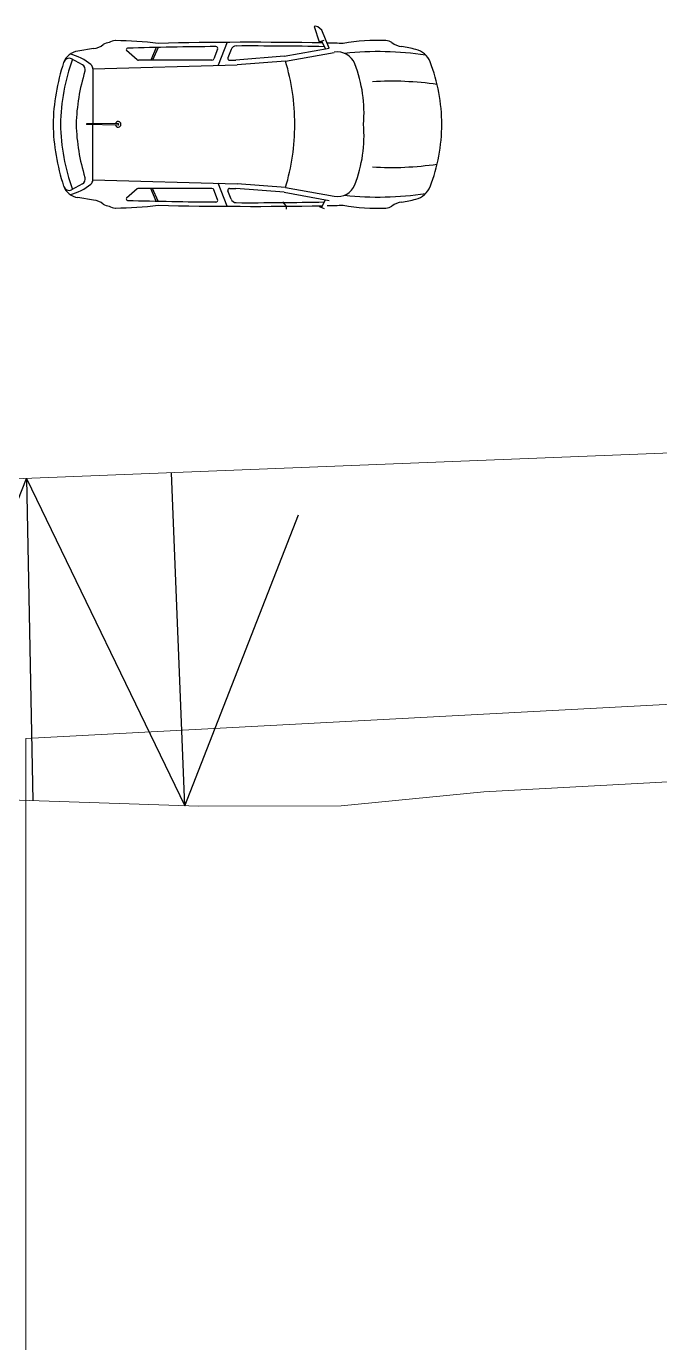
# Model space of a CAD drawing. Header units: millimetres. Extents: x 348 to 2201, y 118 to 1049.
# Drawn here: x 881.48 to 887.52, y 702.65 to 715.22 of the extents above; entities that cross this region are included whole.
import ezdxf

# ---------------------------------------------------------------- set-up
doc = ezdxf.new("R2010")
doc.units = ezdxf.units.MM
for name, color, linetype, lineweight in [('100_SIST_VIARIO_MEIO_FIO', 1, 'Continuous', 18), ('604_CURVA_INTERM', 7, 'Continuous', 18), ('PA6_TERRENO', 6, 'Continuous', 18)]:
    doc.layers.add(name, color=color, linetype=linetype, lineweight=lineweight)

msp = doc.modelspace()

# ---------------------------------------------------------------- linework, layer by layer
at = {"linetype": 'ByBlock'}
for p, q in [((884.236, 715.218), (884.226, 715.216)), ((884.226, 715.216), (884.274, 715.068)), ((884.26, 715.213), (884.236, 715.218)), ((884.297, 715.18), (884.26, 715.213)), ((883.395, 715.065), (883.309, 714.846)), ((884.274, 715.068), (884.32, 715.084)), ((884.295, 715.075), (884.332, 715.002)), ((884.368, 715.009), (884.297, 715.18)), ((882.118, 715.006), (881.968, 714.981)), ((882.534, 714.899), (882.434, 714.988)), ((882.717, 715.014), (882.664, 714.895)), ((882.735, 715.016), (882.681, 714.895)), ((883.302, 715), (883.266, 714.906)), ((883.432, 714.996), (883.401, 714.916)), ((883.939, 714.932), (883.477, 714.896)), ((883.939, 714.932), (884.368, 715.009)), ((883.951, 714.886), (884.417, 714.969)), ((882.012, 714.85), (881.909, 714.908)), ((882.112, 714.813), (883.489, 714.85)), ((882.112, 714.812), (882.112, 714.286)), ((883.249, 714.895), (882.546, 714.895)), ((883.416, 714.895), (883.477, 714.896)), ((883.951, 714.886), (883.489, 714.85)), ((882.353, 714.289), (882.05, 714.286)), ((882.05, 714.286), (882.05, 714.279)), ((882.353, 714.275), (882.05, 714.279)), ((882.112, 713.752), (882.112, 714.278)), ((882.012, 713.714), (881.909, 713.656)), ((882.112, 713.751), (883.489, 713.714)), ((883.395, 713.5), (883.309, 713.719)), ((883.951, 713.678), (883.489, 713.714)), ((883.951, 713.678), (884.417, 713.595)), ((882.118, 713.559), (881.968, 713.583)), ((882.534, 713.665), (882.434, 713.576)), ((883.249, 713.67), (882.546, 713.67)), ((882.717, 713.55), (882.664, 713.67)), ((882.735, 713.548), (882.681, 713.67)), ((883.302, 713.565), (883.266, 713.658)), ((883.432, 713.568), (883.401, 713.648)), ((883.416, 713.67), (883.477, 713.668)), ((883.939, 713.633), (883.477, 713.668)), ((883.939, 713.633), (884.368, 713.556)), ((884.295, 713.489), (884.332, 713.562)), ((883.922, 713.541), (883.954, 713.504)), ((883.954, 713.504), (883.959, 713.481)), ((883.959, 713.481), (883.957, 713.471)), ((884.274, 713.496), (884.32, 713.48))]:
    msp.add_line(p, q, dxfattribs=at)
for p, q in [((882.99, 707.777, 723), (882.864, 710.956)), ((880.263, 707.84, 723), (881.479, 710.901)), ((881.479, 710.901), (882.99, 707.777, 723)), ((881.479, 710.901), (881.537, 707.825, 723)), ((882.99, 707.777, 723), (884.075, 710.553))]:
    msp.add_line(p, q)
for centre, radius, start, end in [((882.265, 714.976), 0.0863, 87.4739, 128.6871), ((882.322, 714.995), 0.0863, 87.4739, 128.6871), ((882.323, 711.885), 3.196, 82.5975, 89.9397), ((883.618, 678.43), 36.635, 88.9288, 91.3819), ((883.618, 678.43), 36.635, 88.6181, 88.8592), ((884.824, 713.259), 1.824, 87.2886, 100.1742), ((884.914, 714.995), 0.0863, 51.3129, 92.5261), ((885.079, 715.201), 0.178, 231.3129, 264.0105), ((881.987, 714.82), 0.162, 96.7804, 161.7197), ((881.807, 714.522), 0.437, 49.0196, 78.8841), ((882.1, 715.182), 0.178, 275.9895, 308.6871), ((882.443, 714.996), 0.0124, 91.7937, 220.4777), ((883.541, 677.358), 37.667, 90.3882, 91.6701), ((883.286, 715.006), 0.0178, 338.7209, 90.3882), ((883.481, 714.977), 0.0533, 90.2143, 158.7209), ((883.618, 678.43), 36.6, 88.8997, 90.2143), ((884.448, 714.795), 0.178, 21.0532, 100.1701), ((884.837, 711.99), 2.986, 81.2806, 96.1737), ((884.992, 714.371), 0.657, 72.0531, 84.0105), ((885.145, 714.799), 0.204, 22.7994, 75.9629), ((883.736, 714.24), 2.005, 161.6598, 178.7983), ((883.762, 714.243), 1.96, 160.298, 178.865), ((881.887, 714.856), 0.0563, 66.6468, 164.8738), ((881.986, 714.804), 0.0533, 342.7058, 60.706), ((882.058, 714.812), 0.0533, 0, 49.0196), ((882.546, 714.912), 0.0178, 228.3547, 270), ((883.249, 714.912), 0.0178, 270, 338.7209), ((883.416, 714.91), 0.016, 158.7209, 271.5074), ((881.943, 714.282), 2.097, 0, 16.7318), ((883.392, 714.388), 1.309, 355.3559, 21.0532), ((883.782, 714.282), 1.661, 0, 21.006), ((883.796, 714.237), 1.844, 162.6109, 178.6018), ((884.962, 711.708), 2.986, 81.5863, 93.456), ((882.353, 714.282), 0.0268, 193.7603, 166.2397), ((883.736, 714.324), 2.005, 181.2017, 198.3402), ((883.762, 714.321), 1.96, 181.135, 199.702), ((883.796, 714.327), 1.844, 181.3982, 197.3891), ((882.353, 714.282), 0.00665, 270, 90), ((881.943, 714.282), 2.097, 343.2682, 0), ((883.392, 714.176), 1.309, 338.9468, 4.6441), ((883.782, 714.282), 1.661, 338.994, 0), ((884.962, 716.856), 2.986, 266.544, 278.4137), ((881.987, 713.744), 0.162, 198.2803, 263.2196), ((881.887, 713.708), 0.0563, 195.1262, 293.3532), ((881.807, 714.042), 0.437, 281.1159, 310.9804), ((881.986, 713.76), 0.0533, 299.294, 17.2942), ((882.058, 713.752), 0.0533, 310.9804, 0), ((884.448, 713.77), 0.178, 259.8299, 338.9468), ((885.145, 713.766), 0.204, 284.0371, 337.2006), ((882.1, 713.382), 0.178, 51.3129, 84.0105), ((882.443, 713.568), 0.0124, 139.5223, 268.2063), ((883.541, 751.207), 37.667, 268.3299, 269.6118), ((882.546, 713.652), 0.0178, 90, 131.6453), ((883.249, 713.652), 0.0178, 21.2791, 90), ((883.286, 713.558), 0.0178, 269.6118, 21.2791), ((883.416, 713.654), 0.016, 88.4926, 201.2791), ((883.481, 713.588), 0.0533, 201.2791, 269.7857), ((884.837, 716.574), 2.986, 263.8263, 278.7194), ((884.992, 714.193), 0.657, 275.9895, 287.9469), ((882.265, 713.588), 0.0863, 231.3129, 272.5261), ((882.322, 713.569), 0.0863, 231.3129, 272.5261), ((882.323, 716.679), 3.196, 270.0603, 277.4025), ((883.618, 750.134), 36.635, 268.6181, 271.0712), ((883.618, 750.134), 36.6, 269.7857, 271.1003), ((883.618, 750.134), 36.635, 271.1408, 271.3819), ((884.824, 715.305), 1.824, 259.8258, 272.7114), ((884.914, 713.569), 0.0863, 267.4739, 308.6871), ((885.079, 713.363), 0.178, 95.9895, 128.6871)]:
    msp.add_arc(centre, radius, start, end, dxfattribs=at)
at = {"layer": '100_SIST_VIARIO_MEIO_FIO'}
msp.add_lwpolyline([(555.031, 692.585), (801.045, 706.807), (865.754, 710.279), (897.485, 711.534)], dxfattribs=at)
at = {"layer": '604_CURVA_INTERM', "elevation": 723}
msp.add_lwpolyline([(854.497, 707.109), (856.735, 707.253), (858.132, 707.367), (859.355, 707.425), (860.421, 707.425), (861.479, 707.457), (862.746, 707.533), (864.032, 707.576), (865.053, 707.63), (866.244, 707.716), (868.392, 707.76), (869.724, 707.817), (871.025, 707.832), (874.928, 707.715), (878.594, 707.774), (879.594, 707.835), (880.932, 707.845), (883.124, 707.773), (884.482, 707.777), (885.844, 707.911), (889.834, 708.127)], dxfattribs=at)
at = {"layer": 'PA6_TERRENO'}
msp.add_lwpolyline([(881.453, 628.416), (881.473, 708.42), (943.264, 711.703), (942.851, 628.416)], close=True, dxfattribs=at)

doc.saveas('drawing.dxf')
